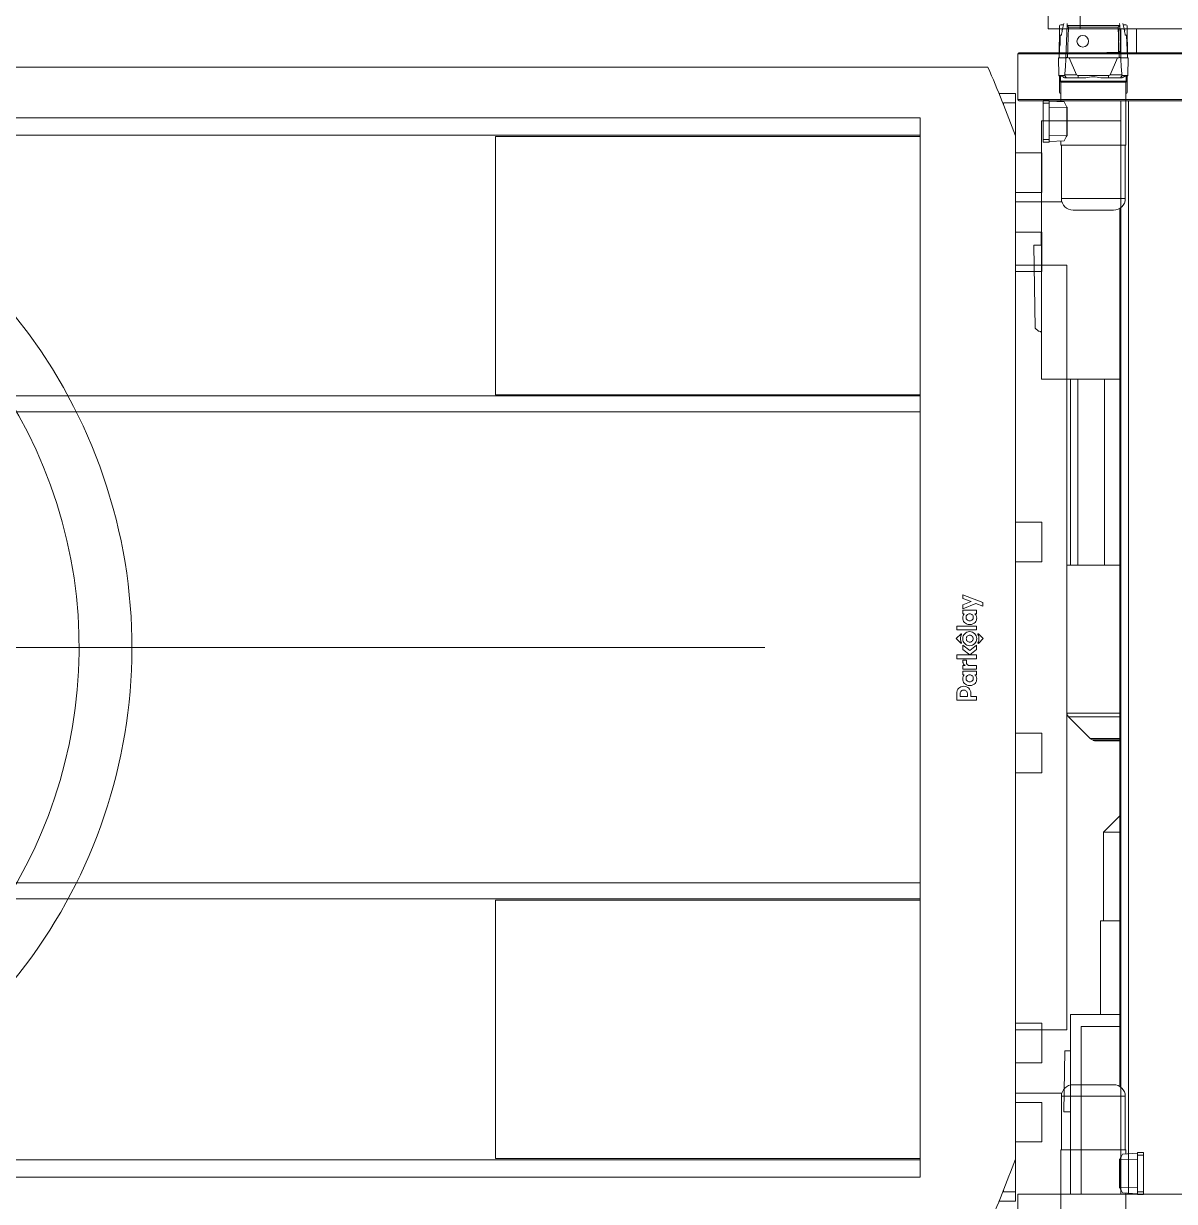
# Model space of a CAD drawing. Header units: inches. Extents: x 28 to 140, y 9 to 55.
# Drawn here: x 41.377 to 43.558, y 32.03 to 34.263 of the extents above; entities that cross this region are included whole.
import ezdxf

# ---------------------------------------------------------------- set-up
doc = ezdxf.new("R2010")
doc.units = ezdxf.units.IN
doc.header["$MEASUREMENT"] = 0
doc.set_wipeout_variables(frame=1)
doc.layers.add('PK24-LOGO', color=7, linetype='Continuous')
doc.layers.add('PK24E', color=7, linetype='Continuous')
for name, color, linetype, true_color in [('PK24E-COMP-PALLET', 132, 'Continuous', 0x00b7c8), ('PK24E-SYS-LIFT', 31, 'Continuous', 0xffcc5a), ('PK24E-SYS-SHELF', 31, 'Continuous', 0xffcc5a)]:
    doc.layers.add(name, color=color, linetype=linetype, true_color=true_color)
doc.layers.add('PK24E-TTARROW', color=20, linetype='Continuous', lineweight=20, true_color=0xf54b32)

# ---------------------------------------------------------------- blocks, each defined once
blk = doc.blocks.new('ELIFTTT-CHASIS--TOP-COMP-PKE24')
at = {"layer": 'PK24E-SYS-LIFT', "lineweight": 5}
for p, q in [((275.86, 117.85), (275.75, 111.75)), ((276.06, 118.05), (276.61, 118.05)), ((277.04, 111.91), (277.26, 117.91)), ((277.28, 118.3), (277.26, 117.91)), ((277.55, 117.61), (277.26, 117.91)), ((277.26, 117.91), (287.24, 117.91)), ((277.55, 117.61), (277.34, 111.91)), ((286.95, 117.61), (277.55, 117.61)), ((287.24, 117.91), (286.95, 117.61)), ((287.16, 111.91), (286.95, 117.61)), ((287.24, 117.91), (287.22, 118.3)), ((287.24, 117.91), (287.46, 111.91)), ((287.89, 118.05), (288.44, 118.05)), ((288.64, 117.85), (288.75, 111.75)), ((275.94, 116.1), (275.79, 111.75)), ((275.88, 114.18), (275.91, 114.17)), ((275.96, 115.62), (275.92, 115.63)), ((275.94, 116.1), (276.18, 116.1)), ((288.32, 116.1), (288.56, 116.1)), ((288.71, 111.75), (288.56, 116.1)), ((275.67, 111.75), (275.73, 108.41)), ((275.67, 111.75), (277.04, 111.75)), ((276.97, 109.94), (277.03, 111.69)), ((277.03, 111.69), (277.34, 111.91)), ((277.04, 111.91), (277.03, 111.69)), ((277.41, 111.75), (277.34, 111.91)), ((277.41, 111.75), (277.69, 111.75)), ((279.06, 108.55), (277.69, 111.75)), ((277.69, 111.75), (286.81, 111.75)), ((286.81, 111.75), (285.44, 108.55)), ((286.81, 111.75), (287.09, 111.75)), ((287.09, 111.75), (287.16, 111.91)), ((287.47, 111.69), (287.16, 111.91)), ((287.46, 111.91), (287.47, 111.69)), ((287.46, 111.75), (288.83, 111.75)), ((287.53, 109.94), (287.47, 111.69)), ((288.77, 108.41), (288.83, 111.75)), ((275.73, 108.41), (276, 108.14)), ((275.73, 108.41), (276.78, 108.41)), ((275.86, 105.25), (275.81, 108.33)), ((276, 108.31), (276, 107.35)), ((276, 107.35), (288.5, 107.35)), ((276.78, 108.41), (277.13, 108)), ((277.13, 108), (276.81, 108)), ((276.83, 108.55), (279.06, 108.55)), ((279.43, 108), (277.13, 108)), ((279.06, 108.55), (279.3, 108.41)), ((279.3, 108.41), (285.2, 108.41)), ((279.3, 108.41), (279.43, 108)), ((280.85, 108), (279.43, 108)), ((285.07, 108), (283.65, 108)), ((285.2, 108.41), (285.07, 108)), ((287.37, 108), (285.07, 108)), ((285.2, 108.41), (285.44, 108.55)), ((285.44, 108.55), (287.67, 108.55)), ((287.72, 108.41), (287.37, 108)), ((287.69, 108), (287.37, 108)), ((287.72, 108.41), (288.77, 108.41)), ((288.5, 108.14), (288.77, 108.41)), ((288.5, 107.35), (288.5, 108.31)), ((288.64, 105.25), (288.69, 108.33)), ((276.06, 105.05), (276.1, 105.05)), ((276.1, 107.18), (276.1, 103.44)), ((276.1, 107.18), (282.25, 107.18)), ((282.25, 107.18), (288.4, 107.18)), ((288.4, 95.25), (288.4, 107.18)), ((288.4, 105.05), (288.44, 105.05)), ((272.75, 103.18), (272.75, 103.68)), ((272.75, 103.68), (273.85, 103.68)), ((272.75, 96.28), (272.75, 103.18)), ((273.85, 103.18), (272.75, 103.18)), ((273.85, 103.68), (273.85, 103.18)), ((273.85, 103.56), (276.71, 103.41)), ((273.85, 96.28), (273.85, 103.18)), ((273.85, 102.45), (277.25, 102.38)), ((277.25, 102.45), (277.25, 102.38)), ((277.25, 97.08), (277.25, 102.38)), ((277.25, 102.38), (277.25, 102.38)), ((277.3, 102.38), (277.25, 102.38)), ((277.3, 97.08), (277.3, 102.38)), ((272.75, 95.78), (272.75, 96.28)), ((272.75, 96.28), (273.85, 96.28)), ((273.85, 97), (277.25, 97.08)), ((273.85, 96.28), (273.85, 95.78)), ((273.85, 95.9), (276.71, 96.05)), ((277.25, 97.08), (277.25, 97.08)), ((277.25, 97.01), (277.25, 97.08)), ((277.3, 97.08), (277.25, 97.08)), ((273.85, 95.78), (272.75, 95.78)), ((276.1, 96.02), (276.1, 95.25)), ((276.1, 95.25), (288.4, 95.25)), ((276.2, 95.25), (276.2, 88.12)), ((288.3, 85.1), (288.3, 95.25)), ((276.2, 88.12), (276.2, 87.8)), ((276.2, 87.8), (276.2, 85.1)), ((276.2, 85.1), (288.3, 85.1)), ((249.75, 84.5), (68.85, 84.5)), ((249.75, 72.5), (249.75, 84.5)), ((249.75, 84.5), (254.75, 84.5)), ((254.75, 84.5), (254.75, 72.5)), ((254.75, 84.5), (259.75, 84.5)), ((259.75, 84.5), (259.75, 72.5)), ((259.75, 84.5), (276.28, 84.5)), ((286.1, 82.9), (278.4, 82.9)), ((287.25, -83.22), (287.25, 83.22)), ((81.39, 72.5), (249.75, 72.5)), ((254.75, 72.5), (249.75, 72.5)), ((259.75, 72.5), (254.75, 72.5)), ((259.75, 72.5), (277.25, 72.5)), ((277.25, 72.5), (277.25, -72.5)), ((108.63, 9), (114.95, 9)), ((114.95, 9), (114.95, 8)), ((114.75, 8.8), (108.64, 8.8)), ((114.4, 8.7), (108.65, 8.7)), ((112.38, 7.3), (108.76, 7.3)), ((113.01, 6.79), (112.59, 7.21)), ((114.6, -5.5), (114.6, 8.5)), ((114.75, -5.8), (114.75, 8.8)), ((114.95, 8), (114.75, 8)), ((114.95, 7.5), (114.75, 7.5)), ((114.95, 8), (114.95, 7.5)), ((115.6, 7.75), (114.95, 7.75)), ((115.6, 7.75), (115.6, 3.3)), ((118.2, 7.8), (117.1, 7.61)), ((117.1, 7.61), (117.1, -4.61)), ((119.1, 8.5), (118.2, 8.5)), ((118.2, 8.5), (118.2, -5.5)), ((119.1, 8.5), (119.1, 8.15)), ((119.1, 7.64), (119.1, 8.15)), ((131.2, 8.15), (119.1, 8.15)), ((119.1, 7.64), (119.1, 7.62)), ((119.1, 6.42), (119.1, 7.62)), ((131.2, 7.62), (119.1, 7.62)), ((144.33, 8.37), (131.2, 8.37)), ((131.2, 8.37), (131.2, 8.15)), ((131.2, 7.62), (131.2, 8.15)), ((131.2, 6.42), (131.2, 7.62)), ((144.33, 8.37), (144.33, 6.36)), ((146.2, 6.58), (144.47, 8.31)), ((144.47, 8.31), (144.47, 6.32)), ((113.1, -3.58), (113.1, 6.58)), ((115.45, 6), (114.75, 6)), ((115.45, 6), (115.45, -3)), ((117.1, 6.6), (115.6, 6.6)), ((119.1, 4.82), (119.1, 6.42)), ((131.2, 6.42), (119.1, 6.42)), ((119.1, 3.69), (119.1, 4.82)), ((131.2, 4.82), (119.1, 4.82)), ((131.2, 4.82), (131.2, 6.42)), ((131.2, 3.22), (131.2, 4.82)), ((144.33, 6.36), (144.33, -5.37)), ((144.47, 6.32), (144.47, -5.31)), ((146.2, 6.58), (146.2, 5.09)), ((146.2, 5.09), (146.2, -3.58)), ((146.26, -3.44), (146.26, 6.44)), ((146.26, 6.43), (146.26, -3.43)), ((146.3, -3.35), (146.3, 6.35)), ((115.6, 1.5), (115.6, 3.3)), ((115.8, 3.13), (115.6, 3.13)), ((115.8, -0.13), (115.8, 3.13)), ((119.1, 3.69), (119.1, -0.69)), ((131.2, 3.22), (131.2, -0.22)), ((115.6, -0.3), (115.6, 1.5)), ((115.6, -0.13), (115.8, -0.13)), ((115.6, -0.3), (115.6, -4.75)), ((119.1, -1.82), (119.1, -0.69)), ((119.1, -1.82), (119.1, -1.82)), ((131.2, -1.82), (119.1, -1.82)), ((119.1, -3.44), (119.1, -1.82)), ((131.2, -1.82), (131.2, -0.22)), ((131.2, -3.44), (131.2, -1.82)), ((108.92, -4.3), (112.38, -4.3)), ((112.59, -4.21), (113.01, -3.79)), ((114.75, -3), (115.45, -3)), ((115.6, -3.6), (117.1, -3.6)), ((119.1, -3.44), (119.1, -3.57)), ((131.2, -3.44), (119.1, -3.44)), ((119.1, -5.15), (119.1, -3.57)), ((131.2, -5.15), (131.2, -3.44)), ((144.47, -5.31), (146.2, -3.58)), ((108.83, -6), (114.95, -6)), ((108.85, -5.7), (114.4, -5.7)), ((114.75, -5.8), (108.85, -5.8)), ((114.95, -4.5), (114.75, -4.5)), ((114.95, -5), (114.75, -5)), ((114.95, -5), (114.95, -4.5)), ((114.95, -4.75), (115.6, -4.75)), ((114.95, -6), (114.95, -5)), ((117.1, -4.61), (118.2, -4.8)), ((118.2, -5.5), (119.1, -5.5)), ((119.1, -5.15), (119.1, -5.5)), ((131.2, -5.15), (119.1, -5.15)), ((119.5, -5.3), (119.5, -5.15)), ((119.7, -5.3), (119.5, -5.3)), ((119.53, -8.75), (119.5, -5.3)), ((119.7, -5.3), (119.7, -5.15)), ((119.72, -5.3), (119.7, -5.3)), ((119.72, -5.3), (120.15, -5.3)), ((119.73, -8.75), (119.72, -5.3)), ((126.81, -5.3), (120.15, -5.3)), ((120.15, -5.3), (120.15, -5.3)), ((120.15, -5.3), (120.2, -8.17)), ((120.15, -5.3), (120.2, -8.17)), ((121.68, -5.91), (120.76, -6.61)), ((121.68, -5.91), (120.76, -6.61)), ((120.76, -6.61), (120.76, -6.61)), ((120.76, -6.61), (120.91, -7.75)), ((121.68, -5.91), (121.68, -5.9)), ((122.75, -6.35), (121.68, -5.91)), ((122.75, -6.35), (121.68, -5.91)), ((122.9, -7.49), (122.75, -6.35)), ((122.75, -6.35), (122.75, -6.35)), ((122.9, -7.49), (122.75, -6.35)), ((123.94, -6.92), (124.42, -6.08)), ((124.42, -6.09), (123.94, -6.92)), ((124.42, -6.09), (124.42, -6.08)), ((124.65, -5.95), (125.61, -5.95)), ((124.65, -5.95), (124.65, -5.95)), ((125.61, -5.95), (124.65, -5.95)), ((125.61, -5.95), (125.61, -5.95)), ((125.84, -6.08), (126.32, -6.92)), ((125.84, -6.09), (125.84, -6.08)), ((126.32, -6.92), (125.84, -6.09)), ((126.76, -8.17), (126.81, -5.3)), ((126.81, -5.3), (126.76, -8.17)), ((126.81, -5.3), (126.81, -5.3)), ((126.81, -5.3), (127.84, -5.3)), ((127.83, -8.75), (127.84, -5.3)), ((127.86, -5.3), (127.84, -5.3)), ((127.86, -5.3), (127.86, -5.15)), ((128.06, -5.3), (127.86, -5.3)), ((128.03, -8.75), (128.06, -5.3)), ((128.06, -5.3), (128.06, -5.15)), ((131.2, -5.15), (131.2, -5.37)), ((131.2, -5.37), (137.47, -5.37)), ((137.79, -5.37), (144.33, -5.37)), ((119.48, -8.75), (119.49, -9.33)), ((119.71, -8.75), (119.48, -8.75)), ((119.71, -8.75), (119.71, -9.29)), ((119.71, -8.75), (127.85, -8.75)), ((120.2, -8.17), (120.2, -8.17)), ((120.2, -8.75), (120.2, -8.17)), ((120.2, -8.75), (120.2, -8.17)), ((120.2, -8.75), (120.2, -8.17)), ((120.91, -7.75), (121.98, -8.2)), ((121.98, -8.2), (122.9, -7.49)), ((122.9, -7.49), (122.9, -7.49)), ((123.93, -7.05), (123.93, -7.05)), ((123.94, -6.92), (123.94, -6.91)), ((123.94, -7.19), (124.42, -8.02)), ((124.65, -8.15), (125.61, -8.15)), ((125.84, -8.02), (126.32, -7.19)), ((126.32, -6.92), (126.32, -6.91)), ((126.33, -7.05), (126.33, -7.05)), ((126.76, -8.17), (126.76, -8.17)), ((126.76, -8.17), (126.76, -8.17)), ((126.76, -8.75), (126.76, -8.17)), ((126.76, -8.75), (126.76, -8.17)), ((126.76, -8.17), (126.76, -8.75)), ((127.85, -8.75), (127.85, -9.29)), ((128.08, -8.75), (127.85, -8.75)), ((128.08, -8.75), (128.07, -9.33)), ((119.49, -9.5), (119.59, -9.5)), ((119.49, -9.5), (119.5, -9.68)), ((119.5, -9.68), (119.5, -9.75)), ((119.5, -9.68), (128.06, -9.68)), ((119.5, -9.75), (119.5, -9.8)), ((119.5, -9.75), (128.06, -9.75)), ((119.5, -9.8), (128.06, -9.8)), ((119.59, -9.5), (127.97, -9.5)), ((127.97, -9.5), (119.59, -9.5)), ((119.59, -9.5), (119.59, -9.5)), ((119.71, -9.29), (127.85, -9.29)), ((127.97, -9.5), (128.07, -9.5)), ((127.97, -9.5), (127.97, -9.5)), ((128.07, -9.5), (128.06, -9.68)), ((128.06, -9.68), (128.06, -9.75)), ((128.06, -9.75), (128.06, -9.8)), ((249.75, -72.5), (81.39, -72.5)), ((249.75, -84.5), (249.75, -72.5)), ((249.75, -72.5), (254.75, -72.5)), ((254.75, -72.5), (254.75, -84.5)), ((254.75, -72.5), (259.75, -72.5)), ((259.75, -72.5), (259.75, -84.5)), ((259.75, -72.5), (277.25, -72.5)), ((68.85, -84.5), (171.2, -84.5)), ((171.2, -84.5), (171.2, -100.5)), ((201.2, -100.5), (201.2, -84.5)), ((201.2, -84.5), (249.75, -84.5)), ((254.75, -84.5), (249.75, -84.5)), ((259.75, -84.5), (254.75, -84.5)), ((259.75, -84.5), (276.28, -84.5)), ((278.4, -82.9), (286.1, -82.9)), ((276.2, -85.1), (276.2, -95.25)), ((288.3, -85.1), (276.2, -85.1)), ((288.3, -87.8), (288.3, -85.1)), ((288.3, -88.12), (288.3, -87.8)), ((288.3, -95.25), (288.3, -88.12)), ((276.1, -95.25), (276.1, -107.18)), ((288.4, -95.25), (276.1, -95.25)), ((290.65, -95.9), (287.79, -96.05)), ((288.4, -96.02), (288.4, -95.25)), ((290.65, -96.28), (290.65, -95.78)), ((290.65, -95.78), (291.75, -95.78)), ((291.75, -95.78), (291.75, -96.28)), ((287.2, -97.08), (287.2, -102.38)), ((287.2, -97.08), (287.25, -97.08)), ((290.65, -97), (287.25, -97.08)), ((287.25, -97.01), (287.25, -97.08)), ((287.25, -97.08), (287.25, -102.38)), ((287.25, -97.08), (287.25, -97.08)), ((291.75, -96.28), (290.65, -96.28)), ((290.65, -96.28), (290.65, -103.18)), ((291.75, -96.28), (291.75, -103.18)), ((171.2, -100.5), (201.2, -100.5)), ((287.2, -102.38), (287.25, -102.38)), ((290.65, -102.45), (287.25, -102.38)), ((287.25, -102.38), (287.25, -102.38)), ((287.25, -102.45), (287.25, -102.38)), ((290.65, -103.56), (287.79, -103.41)), ((288.4, -107.18), (288.4, -103.44)), ((290.65, -103.18), (291.75, -103.18)), ((290.65, -103.68), (290.65, -103.18)), ((291.75, -103.68), (290.65, -103.68)), ((291.75, -103.18), (291.75, -103.68))]:
    blk.add_line(p, q, dxfattribs=at)
at = {"layer": 'PK24E-SYS-LIFT', "lineweight": 5, "flags": 128}
for points in [[(119.49, -9.5), (119.49, -9.42), (119.49, -9.33)], [(128.07, -9.5), (128.07, -9.42), (128.07, -9.33)]]:
    blk.add_lwpolyline(points, dxfattribs=at)
at = {"layer": 'PK24E-SYS-LIFT', "lineweight": 5}
for centre, radius in [((280.25, 114.91), 1.1), ((0, 0), 109)]:
    blk.add_circle(centre, radius, dxfattribs=at)
for centre, radius, start, end in [((276.06, 117.85), 0.2, 90, 179), ((276.75, 117), 0.45, 132.2453, 204.5747), ((287.75, 117), 0.45, 335.4253, 47.7547), ((288.44, 117.85), 0.2, 1, 90), ((276.2, 107.35), 0.2, 180, 240), ((282.25, 101.91), 6.25, 77.0707, 102.9293), ((288.3, 107.35), 0.2, 300, 0), ((276.06, 105.25), 0.2, 181, 270), ((288.44, 105.25), 0.2, 270, 359), ((282.25, 106.03), 6.15, 215.6016, 216.4055), ((282.25, 93.43), 6.15, 143.5945, 144.3984), ((278.4, 85.1), 2.2, 180, 270), ((286.1, 85.1), 2.2, 270, 0), ((112.38, 7), 0.3, 45, 90), ((112.8, 6.58), 0.3, 0, 45), ((114.4, 8.5), 0.2, 0, 90), ((144.33, 8.17), 0.2, 45, 90), ((146.06, 6.44), 0.2, 0, 45), ((146.19, 6.35), 0.11, 0, 50.4877), ((115.4, 3.3), 0.2, 0, 75.5225), ((115.4, -0.3), 0.2, 284.4775, 0), ((112.38, -4), 0.3, 270, 315), ((112.8, -3.58), 0.3, 315, 0), ((146.06, -3.44), 0.2, 315, 0), ((146.19, -3.35), 0.11, 309.5123, 0), ((114.4, -5.5), 0.2, 270, 0), ((137.63, -12.31), 6.94, 88.6726, 91.3112), ((144.33, -5.17), 0.2, 270, 315), ((119.56, -9.5), 0.0322, 1.5298, 3.1054), ((127.94, -9.5), 0.0274, 357.5302, 359.3787), ((278.4, -85.1), 2.2, 90, 180), ((286.1, -85.1), 2.2, 0, 90), ((282.25, -93.43), 6.15, 323.5945, 324.3984), ((282.25, -106.03), 6.15, 35.6016, 36.4055)]:
    blk.add_arc(centre, radius, start, end, dxfattribs=at)
for centre, major_axis, ratio, start_param, end_param in [((305.67, 111.06), (0, 29.91), 0.99939, 1.327153, 1.396535), ((258.83, 111.06), (0, 29.91), 0.99939, 4.886651, 4.956033), ((304.57, 27.64), (-17.65, 106.42), 0.210216, 0.652517, 0.672911), ((259.93, 27.64), (17.65, 106.42), 0.210212, 5.610299, 5.630699), ((305.37, 85.52), (-26.34, 26.35), 0.507159, 0.207962, 0.215452), ((259.13, 85.52), (26.34, 26.35), 0.507143, 6.067743, 6.075233), ((282.25, 105.66), (-4.43, 4.6), 0.92858, 1.214489, 1.388243), ((282.25, 93.8), (4.43, 4.6), 0.92858, 1.75335, 1.927104), ((125.13, -7.05), (1.2, 0), 0.999924, 1.981934, 2.206856), ((125.13, -7.05), (1.2, 0), 0.999924, 0.934737, 1.159658), ((125.13, -7.05), (1.2, 0), 0.999924, 3.029132, 3.254054), ((125.13, -7.05), (1.2, 0), 0.999924, 4.076329, 4.301251), ((125.13, -7.05), (1.2, 0), 0.999924, 5.123527, 5.348449), ((125.13, -7.05), (1.2, 0), 0.999924, 6.170724, 6.395646), ((114.79, 16.33), (18.71, -18.48), 0.975618, 5.661152, 5.669909), ((132.77, 16.33), (18.71, 18.48), 0.975618, 3.754869, 3.763626), ((282.25, -93.8), (4.43, 4.6), 0.92858, 4.894943, 5.068696), ((282.25, -105.66), (-4.43, 4.6), 0.92858, 4.356082, 4.529835)]:
    blk.add_ellipse(centre, major_axis=major_axis, ratio=ratio, start_param=start_param, end_param=end_param, dxfattribs=at)
for points, knots in [([(276.24, 116.25), (276.23, 116.21), (276.21, 116.14), (276.19, 116.1), (276.19, 116.1), (276.18, 116.1)], [0, 0, 0, 0, 0.432931, 0.865827, 1, 1, 1, 1]), ([(288.32, 116.1), (288.31, 116.11), (288.29, 116.12), (288.28, 116.18), (288.27, 116.23), (288.26, 116.25)], [0, 0, 0, 0, 0.43316, 0.866317, 1, 1, 1, 1]), ([(275.89, 114.18), (275.89, 114.18), (275.89, 114.16), (275.89, 114.22), (275.9, 114.37), (275.9, 114.62), (275.9, 114.9), (275.91, 115.18), (275.91, 115.43), (275.92, 115.58), (275.92, 115.64), (275.92, 115.63), (275.92, 115.63)], [0, 0, 0, 0, 0.000422, 0.125216, 0.249969, 0.374831, 0.499914, 0.625089, 0.750116, 0.875001, 0.999834, 1, 1, 1, 1]), ([(275.92, 115.24), (275.92, 115.23), (275.92, 115.15), (275.91, 114.97), (275.9, 114.73), (275.9, 114.53), (275.9, 114.43), (275.9, 114.39)], [0, 0, 0, 0, 0.041978, 0.30628, 0.570431, 0.834353, 1, 1, 1, 1]), ([(275.9, 114.39), (275.9, 114.33), (275.9, 114.24), (275.91, 114.21), (275.91, 114.2)], [0, 0, 0, 0, 0.571187, 1, 1, 1, 1]), ([(275.92, 114.19), (275.92, 114.19), (275.93, 114.2), (275.94, 114.28), (275.96, 114.44), (275.97, 114.66), (275.99, 114.9), (275.99, 115.15), (275.99, 115.36), (275.98, 115.53), (275.97, 115.62), (275.97, 115.62), (275.96, 115.61)], [0, 0, 0, 0, 0.009511, 0.124894, 0.240611, 0.356456, 0.472081, 0.587302, 0.702221, 0.817124, 0.932235, 1, 1, 1, 1]), ([(276.81, 108), (276.72, 108.05), (276.5, 108.18), (276.29, 108.29), (276.15, 108.34), (276.07, 108.36), (276.03, 108.35), (276, 108.34), (276, 108.31), (276, 108.31)], [0, 0, 0, 0, 0.189659, 0.44506, 0.57653, 0.707999, 0.799497, 0.930008, 1, 1, 1, 1]), ([(288.5, 108.31), (288.5, 108.31), (288.5, 108.34), (288.48, 108.35), (288.42, 108.36), (288.34, 108.34), (288.23, 108.29), (288.09, 108.23), (287.92, 108.14), (287.77, 108.05), (287.69, 108)], [0, 0, 0, 0, 0.053259, 0.184632, 0.316005, 0.44367, 0.571338, 0.702705, 0.834078, 1, 1, 1, 1]), ([(276.2, 87.8), (276.2, 87.8), (276.2, 87.81), (276.2, 87.83), (276.2, 87.87), (276.2, 87.92), (276.2, 87.98), (276.2, 88.03), (276.2, 88.08), (276.2, 88.11), (276.2, 88.12), (276.2, 88.12), (276.2, 88.12)], [0, 0, 0, 0, 0.106425, 0.212833, 0.319704, 0.427399, 0.535627, 0.643879, 0.751778, 0.859172, 0.966191, 1, 1, 1, 1]), ([(120.2, -8.17), (120.2, -8.17), (120.2, -8.17), (120.2, -8.17), (120.2, -8.17), (120.2, -8.17), (120.2, -8.17)], [0, 0, 0, 0, 0.043511, 0.220779, 0.610768, 1, 1, 1, 1]), ([(119.59, -9.5), (119.59, -9.5), (119.59, -9.5), (119.59, -9.5), (119.59, -9.5)], [0, 0, 0, 0, 0.942376, 1, 1, 1, 1]), ([(127.97, -9.5), (127.97, -9.5), (127.97, -9.5), (127.97, -9.5), (127.97, -9.5)], [0, 0, 0, 0, 0.058671, 1, 1, 1, 1]), ([(288.3, -87.8), (288.3, -87.8), (288.3, -87.81), (288.3, -87.83), (288.3, -87.87), (288.3, -87.92), (288.3, -87.98), (288.3, -88.03), (288.3, -88.08), (288.3, -88.11), (288.3, -88.12), (288.3, -88.12), (288.3, -88.12)], [0, 0, 0, 0, 0.106425, 0.212833, 0.319705, 0.427399, 0.535627, 0.64388, 0.751778, 0.859172, 0.966191, 1, 1, 1, 1])]:
    blk.add_open_spline(points, degree=3, knots=knots, dxfattribs=at)
blk = doc.blocks.new('ELIFTTT-TT--TOP-COMP-PKE24')
at = {"layer": 'PK24E-SYS-LIFT', "lineweight": 5}
for p, q in [((258.3, 103.22), (258.3, 105)), ((258.3, 105), (267.5, 105)), ((267.5, 105), (267.5, 103.22)), ((262.25, 103.22), (258.3, 103.22)), ((258.3, -103.22), (258.3, 103.22)), ((262.25, 94), (262.25, 103.22)), ((267.5, 103.22), (265.25, 103.22)), ((265.25, 103.22), (265.25, 94)), ((267.5, -103.22), (267.5, 103.22)), ((252.8, 75.2), (252.8, 94.8)), ((257.6, 95), (253, 95)), ((253, 95), (253, 75)), ((257.6, 75), (257.6, 95)), ((257.8, 94.8), (257.8, 75.2)), ((265.25, 94), (262.25, 94)), ((262.25, -94), (262.25, 94)), ((265.25, -94), (265.25, 94)), ((272.5, 93.75), (267.5, 93.75)), ((272.5, 93.75), (272.5, 86.25)), ((196.75, 89.5), (196.75, 84.5)), ((204.25, 89.5), (196.75, 89.5)), ((204.25, 84.5), (204.25, 89.5)), ((211.75, 89.5), (211.75, 84.5)), ((215.5, 89.5), (211.75, 89.5)), ((219.25, 89.5), (215.5, 89.5)), ((219.25, 84.5), (219.25, 89.5)), ((258.3, 88), (257.8, 88)), ((267.5, 86.25), (272.5, 86.25)), ((230.5, 84.5), (-230.5, 84.5)), ((230.5, 84.5), (230.5, -84.5)), ((257.8, 82), (258.3, 82)), ((272.5, 78.75), (267.5, 78.75)), ((272.5, 71.25), (272.5, 78.75)), ((220.5, 74.5), (87.6, 74.5)), ((87.6, 74.5), (87.6, -74.5)), ((220.5, -74.5), (220.5, 74.5)), ((253, 75), (257.6, 75)), ((267.5, 71.25), (272.5, 71.25)), ((258.3, 67.75), (230.5, 67.75)), ((230.5, 59.75), (258.3, 59.75)), ((252.8, 32.7), (252.8, 52.3)), ((257.6, 52.5), (253, 52.5)), ((253, 52.5), (253, 32.5)), ((257.6, 32.5), (257.6, 52.5)), ((257.8, 52.3), (257.8, 32.7)), ((258.3, 45.5), (257.8, 45.5)), ((257.8, 39.5), (258.3, 39.5)), ((253, 32.5), (257.6, 32.5)), ((272.5, 23.75), (267.5, 23.75)), ((272.5, 23.75), (272.5, 16.25)), ((272.5, 16.25), (267.5, 16.25)), ((252.8, -9.8), (252.8, 9.8)), ((257.6, 10), (253, 10)), ((253, 10), (253, -10)), ((257.6, -10), (257.6, 10)), ((257.8, 9.8), (257.8, -9.8)), ((98.42, 7.96), (96.92, 7.8)), ((96.92, 7.8), (96.92, 7.7)), ((96.92, 7.7), (96.92, 7.29)), ((96.92, 7.29), (96.92, 6.04)), ((98.42, 5.5), (98.42, 8.05)), ((98.42, 8.05), (111.02, 8.05)), ((98.52, 8.79), (98.52, 8.05)), ((98.82, 8.79), (98.52, 8.79)), ((98.82, 8.05), (98.82, 8.79)), ((98.82, 8.79), (110.62, 8.79)), ((111.32, 6.75), (99.67, 6.75)), ((110.62, 8.79), (110.62, 8.05)), ((110.92, 8.79), (110.62, 8.79)), ((110.92, 8.05), (110.92, 8.79)), ((111.02, 6.75), (111.02, 8.05)), ((111.32, 4.25), (111.32, 6.75)), ((96.92, 5.5), (96.62, 5.5)), ((96.62, 5.5), (96.62, 0)), ((96.92, 6.04), (96.92, 4.93)), ((96.92, 4.93), (96.92, 2.77)), ((98.42, -11.5), (98.42, 5.5)), ((112.82, 6.1), (111.32, 6.1)), ((112.82, 0), (112.82, 6.1)), ((96.42, 2.25), (87.6, 2.25)), ((96.62, 2.75), (96.52, 2.75)), ((96.52, 2.75), (96.52, -2.75)), ((96.92, 2.77), (96.92, 1.25)), ((99.67, 4.25), (111.32, 4.25)), ((104.72, -10.25), (104.72, 4.25)), ((105.72, -10.25), (105.72, 4.25)), ((111.02, -10.25), (111.02, 4.25)), ((112.92, 2.75), (112.82, 2.75)), ((112.92, -2.75), (112.92, 2.75)), ((220, 2.25), (113.02, 2.25)), ((220, 2.25), (220, -2.25)), ((258.3, 3), (257.8, 3)), ((96.62, 0), (96.62, -5.5)), ((96.92, 1.25), (96.92, 0)), ((96.92, 0), (96.92, -1.25)), ((112.82, -6.1), (112.82, 0)), ((96.92, -1.25), (96.92, -2.77)), ((87.6, -2.25), (96.42, -2.25)), ((96.52, -2.75), (96.62, -2.75)), ((96.92, -2.77), (96.92, -4.29)), ((96.92, -4.29), (98.42, -4.37)), ((96.92, -5.04), (96.92, -4.29)), ((112.82, -2.75), (112.92, -2.75)), ((113.02, -2.25), (220, -2.25)), ((257.8, -3), (258.3, -3)), ((96.62, -5.5), (96.92, -5.5)), ((96.92, -7.96), (96.92, -5.04)), ((97.52, -5.07), (96.92, -5.04)), ((97.52, -5.93), (97.52, -5.07)), ((97.52, -7.65), (97.52, -5.93)), ((111.02, -6.1), (112.82, -6.1)), ((116.42, -6.41), (114.62, -6.41)), ((114.62, -6.41), (114.62, -7.49)), ((114.62, -22.99), (114.62, -6.41)), ((117.72, -5.1), (116.42, -5.1)), ((116.42, -24.3), (116.42, -5.1)), ((117.72, -5.1), (137.72, -5.1)), ((117.72, -5.1), (117.72, -5.87)), ((117.72, -6.6), (117.72, -5.87)), ((117.72, -6.6), (137.72, -6.6)), ((117.72, -9.47), (117.72, -6.6)), ((153.04, -5.05), (137.72, -5.05)), ((137.72, -5.05), (137.72, -5.1)), ((137.72, -5.82), (137.72, -5.1)), ((137.72, -5.82), (137.72, -6.6)), ((137.72, -9.38), (137.72, -6.6)), ((155.72, -7.73), (153.04, -5.05)), ((153.04, -24.35), (153.04, -5.05)), ((96.92, -7.96), (97.52, -8.02)), ((98.42, -7.59), (97.52, -7.65)), ((112.52, -6.7), (111.02, -6.7)), ((112.52, -22.7), (112.52, -6.7)), ((114.62, -7.49), (112.52, -7.49)), ((114.62, -14.7), (114.62, -7.49)), ((155.72, -21.67), (155.72, -7.73)), ((111.32, -10.25), (99.67, -10.25)), ((111.32, -10.25), (111.32, -12.75)), ((117.72, -10.92), (117.72, -9.47)), ((137.72, -10.92), (117.72, -10.92)), ((117.72, -10.92), (117.72, -14.7)), ((137.72, -9.38), (137.72, -10.92)), ((137.72, -13.72), (137.72, -10.92)), ((253, -10), (257.6, -10)), ((98.42, -13.65), (98.42, -11.5)), ((99.67, -12.75), (111.32, -12.75)), ((104.72, -14.4), (104.72, -12.75)), ((105.72, -14.4), (105.72, -12.75)), ((111.02, -14.4), (111.02, -12.75)), ((97.52, -13.45), (98.42, -13.54)), ((98.42, -13.65), (98.42, -14.92)), ((104.72, -15.45), (98.42, -13.65)), ((98.42, -15.5), (98.42, -14.92)), ((98.42, -15.5), (98.62, -15.55)), ((98.62, -15.55), (104.72, -17.18)), ((98.62, -19.04), (98.62, -15.55)), ((104.72, -14.4), (105.72, -14.4)), ((104.72, -22.75), (104.72, -14.4)), ((105.72, -22.75), (105.72, -14.4)), ((105.72, -14.4), (111.02, -14.4)), ((111.02, -22.55), (111.02, -14.4)), ((114.62, -21.91), (114.62, -14.7)), ((117.72, -14.7), (117.72, -18.48)), ((137.72, -13.72), (137.72, -15.68)), ((137.72, -18.48), (137.72, -15.68)), ((272.5, -16.25), (267.5, -16.25)), ((272.5, -16.25), (272.5, -23.75)), ((98.62, -20.56), (98.62, -19.04)), ((117.72, -18.48), (137.72, -18.48)), ((117.72, -19.93), (117.72, -18.48)), ((117.72, -21.45), (117.72, -19.93)), ((137.72, -18.48), (137.72, -20.02)), ((137.72, -21.45), (137.72, -20.02)), ((98.62, -20.77), (98.62, -20.56)), ((99.72, -21.96), (104.72, -22.4)), ((112.52, -21.91), (114.62, -21.91)), ((114.62, -21.91), (114.62, -22.99)), ((117.72, -22.3), (117.72, -21.45)), ((137.72, -21.45), (117.72, -21.45)), ((117.72, -22.3), (117.72, -24.3)), ((137.72, -21.45), (137.72, -22.37)), ((153.04, -24.35), (155.72, -21.67)), ((104.72, -22.95), (104.72, -22.75)), ((104.72, -22.75), (105.72, -22.75)), ((104.72, -22.95), (105.72, -22.95)), ((105.72, -22.55), (111.02, -22.55)), ((105.72, -22.75), (111.02, -22.75)), ((105.72, -22.95), (105.72, -22.75)), ((111.02, -22.75), (111.02, -22.55)), ((111.02, -22.7), (112.52, -22.7)), ((114.62, -22.99), (116.42, -22.99)), ((116.42, -24.3), (117.72, -24.3)), ((137.72, -24.3), (117.72, -24.3)), ((118.31, -29.45), (118.31, -24.3)), ((118.61, -29.45), (118.61, -24.3)), ((129.61, -29.45), (129.61, -24.3)), ((129.91, -29.45), (129.91, -24.3)), ((137.72, -24.3), (137.72, -22.37)), ((137.72, -24.3), (137.72, -24.35)), ((137.72, -24.35), (148.38, -24.35)), ((148.87, -24.35), (148.38, -24.35)), ((148.87, -24.35), (153.04, -24.35)), ((272.5, -23.75), (267.5, -23.75)), ((118.61, -29.45), (118.31, -29.45)), ((129.61, -29.45), (118.61, -29.45)), ((129.91, -29.45), (129.61, -29.45)), ((252.8, -52.3), (252.8, -32.7)), ((257.6, -32.5), (253, -32.5)), ((253, -32.5), (253, -52.5)), ((257.6, -52.5), (257.6, -32.5)), ((257.8, -32.7), (257.8, -52.3)), ((258.3, -39.5), (257.8, -39.5)), ((257.8, -45.5), (258.3, -45.5)), ((253, -52.5), (257.6, -52.5)), ((258.3, -59.75), (230.5, -59.75)), ((230.5, -67.75), (258.3, -67.75)), ((272.5, -71.25), (267.5, -71.25)), ((272.5, -78.75), (272.5, -71.25)), ((87.6, -74.5), (220.5, -74.5)), ((252.8, -94.8), (252.8, -75.2)), ((257.6, -75), (253, -75)), ((253, -75), (253, -95)), ((257.6, -95), (257.6, -75)), ((257.8, -75.2), (257.8, -94.8)), ((267.5, -78.75), (272.5, -78.75)), ((258.3, -82), (257.8, -82)), ((230.5, -84.5), (-230.5, -84.5)), ((196.75, -84.5), (196.75, -89.5)), ((204.25, -89.5), (204.25, -84.5)), ((211.75, -84.5), (211.75, -89.5)), ((219.25, -89.5), (219.25, -84.5)), ((272.5, -86.25), (267.5, -86.25)), ((272.5, -93.75), (272.5, -86.25)), ((257.8, -88), (258.3, -88)), ((204.25, -89.5), (196.75, -89.5)), ((215.5, -89.5), (211.75, -89.5)), ((219.25, -89.5), (215.5, -89.5)), ((267.5, -93.75), (272.5, -93.75)), ((253, -95), (257.6, -95)), ((262.25, -94), (265.25, -94)), ((262.25, -103.22), (262.25, -94)), ((265.25, -94), (265.25, -103.22)), ((258.3, -105), (258.3, -103.22)), ((258.3, -103.22), (262.25, -103.22)), ((265.25, -103.22), (267.5, -103.22)), ((267.5, -103.22), (267.5, -105)), ((267.5, -105), (258.3, -105))]:
    blk.add_line(p, q, dxfattribs=at)
blk.add_circle((100.47, -19.8), 2, dxfattribs=at)
for centre, radius, start, end in [((253, 94.8), 0.2, 90, 180), ((257.6, 94.8), 0.2, 0, 90), ((253, 75.2), 0.2, 180, 270), ((257.6, 75.2), 0.2, 270, 0), ((0, 0), 109, 4.6242, 36.518), ((253, 52.3), 0.2, 90, 180), ((257.6, 52.3), 0.2, 0, 90), ((253, 32.7), 0.2, 180, 270), ((257.6, 32.7), 0.2, 270, 0), ((253, 9.8), 0.2, 90, 180), ((257.6, 9.8), 0.2, 0, 90), ((99.67, 5.5), 1.25, 90, 180), ((99.67, 5.5), 1.25, 180, 270), ((99.77, 5.5), 0.6, 0, 180), ((99.77, 5.5), 0.6, 180, 0), ((109.97, 5.5), 0.6, 0, 180), ((109.97, 5.5), 0.6, 180, 0), ((96.52, 2.65), 0.1, 90, 180), ((112.92, 2.65), 0.1, 0, 90), ((96.52, -2.65), 0.1, 180, 270), ((112.92, -2.65), 0.1, 270, 0), ((99.67, -11.5), 1.25, 90, 180), ((99.77, -11.5), 0.6, 0, 180), ((109.97, -11.5), 0.6, 0, 180), ((253, -9.8), 0.2, 180, 270), ((257.6, -9.8), 0.2, 270, 0), ((99.67, -11.5), 1.25, 180, 270), ((99.77, -11.5), 0.6, 180, 0), ((109.97, -11.5), 0.6, 180, 0), ((100.47, -19.8), 2, 202.3316, 157.6684), ((100.47, -19.8), 2, 157.6684, 202.3316), ((99.82, -20.77), 1.2, 180, 265), ((0, 0), 109, 323.482, 347.9529), ((253, -32.7), 0.2, 90, 180), ((257.6, -32.7), 0.2, 0, 90), ((253, -52.3), 0.2, 180, 270), ((257.6, -52.3), 0.2, 270, 0), ((253, -75.2), 0.2, 90, 180), ((257.6, -75.2), 0.2, 0, 90), ((253, -94.8), 0.2, 180, 270), ((257.6, -94.8), 0.2, 270, 0)]:
    blk.add_arc(centre, radius, start, end, dxfattribs=at)
for points, knots in [([(96.42, 0), (96.42, 0.17), (96.42, 0.52), (96.42, 1.02), (96.42, 1.48), (96.42, 1.89), (96.42, 2.22), (96.42, 2.46), (96.42, 2.62), (96.42, 2.64), (96.42, 2.65)], [0, 0, 0, 0, 0.125, 0.25, 0.375, 0.5, 0.625, 0.75, 0.875, 1, 1, 1, 1]), ([(113.02, -2.65), (113.02, -2.64), (113.02, -2.62), (113.02, -2.46), (113.02, -2.22), (113.02, -1.89), (113.02, -1.48), (113.02, -1.02), (113.02, -0.52), (113.02, 0), (113.02, 0.52), (113.02, 1.02), (113.02, 1.48), (113.02, 1.89), (113.02, 2.22), (113.02, 2.46), (113.02, 2.62), (113.02, 2.64), (113.02, 2.65)], [0, 0, 0, 0, 0.0625, 0.125, 0.1875, 0.25, 0.3125, 0.375, 0.4375, 0.5, 0.5625, 0.625, 0.6875, 0.75, 0.8125, 0.875, 0.9375, 1, 1, 1, 1]), ([(96.42, -2.65), (96.42, -2.64), (96.42, -2.62), (96.42, -2.46), (96.42, -2.22), (96.42, -1.89), (96.42, -1.48), (96.42, -1.02), (96.42, -0.52), (96.42, -0.17), (96.42, 0)], [0, 0, 0, 0, 0.125, 0.25, 0.375, 0.5, 0.625, 0.75, 0.875, 1, 1, 1, 1]), ([(97.52, -7.65), (97.52, -7.81), (97.52, -8.13), (97.52, -8.66), (97.52, -9.21), (97.52, -9.6), (97.52, -9.79)], [0, 0, 0, 0, 0.25, 0.5, 0.75, 1, 1, 1, 1]), ([(97.52, -9.79), (97.52, -9.96), (97.52, -10.31), (97.52, -10.82), (97.52, -11.3), (97.52, -11.76), (97.52, -12.18), (97.52, -12.55), (97.52, -12.87), (97.52, -13.12), (97.52, -13.31), (97.52, -13.41), (97.52, -13.46), (97.52, -13.45), (97.52, -13.45)], [0, 0, 0, 0, 0.09042, 0.180841, 0.271261, 0.361682, 0.452102, 0.542523, 0.632943, 0.723363, 0.813784, 0.904205, 0.994625, 1, 1, 1, 1]), ([(148.38, -24.35), (148.39, -24.35), (148.39, -24.35), (148.43, -24.35), (148.49, -24.35), (148.57, -24.35), (148.65, -24.35), (148.73, -24.35), (148.8, -24.35), (148.85, -24.35), (148.86, -24.35), (148.87, -24.35), (148.87, -24.35)], [0, 0, 0, 0, 0.106795, 0.213596, 0.320503, 0.427754, 0.535474, 0.643625, 0.75192, 0.859858, 0.967037, 1, 1, 1, 1])]:
    blk.add_open_spline(points, degree=3, knots=knots, dxfattribs=at)
blk = doc.blocks.new('LOGO----DECOR-PK24')
at = {"layer": 'PK24-LOGO', "lineweight": 5}
for p, q in [((-10, 2.13), (-8.71, 2.13)), ((-10, -1.62), (-10, 2.13)), ((-9.29, 1.47), (-9.29, 0.11)), ((-8.76, 1.47), (-9.29, 1.47)), ((-9.29, 0.11), (-8.76, 0.11)), ((-8.61, 1.46), (-8.76, 1.47)), ((-8.76, 0.11), (-8.61, 0.13)), ((-8.71, 2.13), (-8.43, 2.11)), ((-8.48, 1.42), (-8.61, 1.46)), ((-8.61, 0.13), (-8.48, 0.17)), ((-8.36, 1.35), (-8.48, 1.42)), ((-8.48, 0.17), (-8.36, 0.23)), ((-8.43, 2.11), (-8.3, 2.07)), ((-8.26, 1.27), (-8.36, 1.35)), ((-8.36, 0.23), (-8.26, 0.31)), ((-8.3, 2.07), (-8.17, 2.03)), ((-8.19, 1.17), (-8.26, 1.27)), ((-8.26, 0.31), (-8.19, 0.41)), ((-8.13, 1.05), (-8.19, 1.17)), ((-8.19, 0.41), (-8.13, 0.53)), ((-8.17, 2.03), (-7.94, 1.9)), ((-8.09, 0.93), (-8.13, 1.05)), ((-8.13, 0.53), (-8.09, 0.66)), ((-8.08, 0.79), (-8.09, 0.93)), ((-8.09, 0.66), (-8.08, 0.79)), ((-7.94, 1.9), (-7.74, 1.74)), ((-7.74, 1.74), (-7.58, 1.55)), ((-7.58, 0.04), (-7.74, -0.16)), ((-7.58, 1.55), (-7.46, 1.32)), ((-7.46, 0.27), (-7.58, 0.04)), ((-7.46, 1.32), (-7.38, 1.06)), ((-7.38, 0.52), (-7.46, 0.27)), ((-7.38, 1.06), (-7.36, 0.79)), ((-7.36, 0.79), (-7.38, 0.52)), ((-7.19, -0.02), (-7.16, 0.13)), ((-7.16, 0.13), (-7.11, 0.26)), ((-7.11, 0.26), (-6.98, 0.49)), ((-6.98, 0.49), (-6.82, 0.68)), ((-6.82, 0.68), (-6.62, 0.82)), ((-6.62, 0.82), (-6.41, 0.92)), ((-6.42, 0.06), (-6.48, -0.05)), ((-6.33, 0.17), (-6.42, 0.06)), ((-6.41, 0.92), (-6.19, 0.98)), ((-6.23, 0.25), (-6.33, 0.17)), ((-6.11, 0.31), (-6.23, 0.25)), ((-6.19, 0.98), (-5.97, 1)), ((-5.98, 0.35), (-6.11, 0.31)), ((-5.84, 0.36), (-5.98, 0.35)), ((-5.97, 1), (-5.74, 0.98)), ((-5.71, 0.35), (-5.84, 0.36)), ((-5.74, 0.98), (-5.53, 0.92)), ((-5.58, 0.31), (-5.71, 0.35)), ((-5.47, 0.24), (-5.58, 0.31)), ((-5.53, 0.92), (-5.35, 0.82)), ((-5.37, 0.16), (-5.47, 0.24)), ((-5.29, 0.06), (-5.37, 0.16)), ((-5.35, 0.82), (-5.21, 0.7)), ((-5.23, -0.06), (-5.29, 0.06)), ((-5.21, 0.7), (-5.21, 0.95)), ((-5.21, 0.95), (-4.5, 0.95)), ((-4.5, 0.95), (-4.5, -1.62)), ((-3.41, 0.95), (-4.11, 0.95)), ((-4.11, 0.95), (-4.11, -1.62)), ((-3.41, 0.53), (-3.41, 0.95)), ((-3.36, 0.62), (-3.41, 0.53)), ((-3.37, -0.03), (-3.32, 0.06)), ((-3.29, 0.71), (-3.36, 0.62)), ((-3.32, 0.06), (-3.26, 0.13)), ((-3.22, 0.78), (-3.29, 0.71)), ((-3.26, 0.13), (-3.19, 0.19)), ((-3.14, 0.84), (-3.22, 0.78)), ((-3.19, 0.19), (-3.11, 0.23)), ((-3.05, 0.89), (-3.14, 0.84)), ((-3.11, 0.23), (-3.02, 0.26)), ((-2.94, 0.92), (-3.05, 0.89)), ((-3.02, 0.26), (-2.92, 0.27)), ((-2.83, 0.94), (-2.94, 0.92)), ((-2.92, 0.27), (-2.42, 0.27)), ((-2.7, 0.95), (-2.83, 0.94)), ((-2.42, 0.95), (-2.7, 0.95)), ((-2.42, 0.27), (-2.42, 0.95)), ((-1.42, 2.13), (-2.13, 2.13)), ((-2.13, 2.13), (-2.13, -1.62)), ((-1.42, -1.62), (-1.42, 2.13)), ((-0.37, 0.95), (-1.42, -0.33)), ((-0.61, -0.33), (0.44, 0.95)), ((0.44, 0.95), (-0.37, 0.95)), ((0.44, 0.19), (0.36, -0.06)), ((0.56, 0.41), (0.44, 0.19)), ((0.72, 0.61), (0.56, 0.41)), ((0.92, 0.77), (0.72, 0.61)), ((0.77, 1.32), (0.79, 1.37)), ((0.78, 1.26), (0.77, 1.32)), ((0.81, 1.24), (0.78, 1.26)), ((0.79, 1.37), (1.61, 2.19)), ((0.85, 1.23), (0.81, 1.24)), ((0.89, 1.24), (0.85, 1.23)), ((1.07, 1.32), (0.89, 1.24)), ((1.15, 0.9), (0.92, 0.77)), ((1.27, 1.37), (1.07, 1.32)), ((1.07, -0.08), (1.13, 0.03)), ((1.13, 0.03), (1.21, 0.12)), ((1.4, 0.98), (1.15, 0.9)), ((1.21, 0.12), (1.3, 0.2)), ((1.46, 1.41), (1.27, 1.37)), ((1.3, 0.2), (1.41, 0.26)), ((1.67, 1), (1.4, 0.98)), ((1.41, 0.26), (1.54, 0.3)), ((1.67, 1.42), (1.46, 1.41)), ((1.54, 0.3), (1.67, 0.31)), ((1.61, 2.19), (1.67, 2.21)), ((1.67, 2.21), (1.73, 2.19)), ((1.87, 1.41), (1.67, 1.42)), ((1.94, 0.98), (1.67, 1)), ((1.67, 0.31), (1.8, 0.3)), ((1.73, 2.19), (2.54, 1.37)), ((1.8, 0.3), (1.92, 0.26)), ((2.07, 1.37), (1.87, 1.41)), ((1.92, 0.26), (2.03, 0.2)), ((2.19, 0.9), (1.94, 0.98)), ((2.03, 0.2), (2.13, 0.12)), ((2.26, 1.32), (2.07, 1.37)), ((2.13, 0.12), (2.2, 0.03)), ((2.41, 0.77), (2.19, 0.9)), ((2.2, 0.03), (2.26, -0.08)), ((2.45, 1.24), (2.26, 1.32)), ((2.61, 0.61), (2.41, 0.77)), ((2.48, 1.23), (2.45, 1.24)), ((2.52, 1.24), (2.48, 1.23)), ((2.55, 1.26), (2.52, 1.24)), ((2.54, 1.37), (2.57, 1.32)), ((2.57, 1.32), (2.55, 1.26)), ((2.78, 0.41), (2.61, 0.61)), ((2.9, 0.19), (2.78, 0.41)), ((2.98, -0.06), (2.9, 0.19)), ((3.31, 2.13), (4.01, 2.13)), ((3.31, -1.62), (3.31, 2.13)), ((4.01, 2.13), (4.01, -1.62)), ((4.37, -0.02), (4.4, 0.13)), ((4.4, 0.13), (4.45, 0.26)), ((4.45, 0.26), (4.58, 0.49)), ((4.58, 0.49), (4.74, 0.68)), ((4.74, 0.68), (4.93, 0.82)), ((4.93, 0.82), (5.15, 0.92)), ((5.14, 0.06), (5.08, -0.05)), ((5.23, 0.17), (5.14, 0.06)), ((5.15, 0.92), (5.37, 0.98)), ((5.33, 0.25), (5.23, 0.17)), ((5.45, 0.31), (5.33, 0.25)), ((5.37, 0.98), (5.59, 1)), ((5.58, 0.35), (5.45, 0.31)), ((5.72, 0.36), (5.58, 0.35)), ((5.59, 1), (5.82, 0.98)), ((5.85, 0.35), (5.72, 0.36)), ((5.82, 0.98), (6.03, 0.92)), ((5.98, 0.31), (5.85, 0.35)), ((6.09, 0.24), (5.98, 0.31)), ((6.03, 0.92), (6.21, 0.82)), ((6.19, 0.16), (6.09, 0.24)), ((6.27, 0.06), (6.19, 0.16)), ((6.21, 0.82), (6.35, 0.7)), ((6.32, -0.06), (6.27, 0.06)), ((6.35, 0.7), (6.35, 0.95)), ((6.35, 0.95), (7.06, 0.95)), ((7.06, 0.95), (7.06, -1.62)), ((8.33, -1.51), (7.31, 0.95)), ((7.31, 0.95), (8.05, 0.95)), ((8.05, 0.95), (8.68, -0.63)), ((10, 0.95), (8.51, -2.81)), ((8.68, -0.63), (9.27, 0.95)), ((9.27, 0.95), (10, 0.95)), ((-9.29, -1.62), (-10, -1.62)), ((-8.71, -0.55), (-9.29, -0.55)), ((-9.29, -0.55), (-9.29, -1.62)), ((-8.43, -0.52), (-8.71, -0.55)), ((-8.3, -0.49), (-8.43, -0.52)), ((-8.17, -0.44), (-8.3, -0.49)), ((-7.94, -0.32), (-8.17, -0.44)), ((-7.74, -0.16), (-7.94, -0.32)), ((-7.22, -0.33), (-7.21, -0.17)), ((-7.21, -0.5), (-7.22, -0.33)), ((-7.21, -0.17), (-7.19, -0.02)), ((-7.19, -0.65), (-7.21, -0.5)), ((-7.16, -0.79), (-7.19, -0.65)), ((-7.1, -0.92), (-7.16, -0.79)), ((-6.97, -1.15), (-7.1, -0.92)), ((-6.81, -1.34), (-6.97, -1.15)), ((-6.62, -1.48), (-6.81, -1.34)), ((-6.41, -1.59), (-6.62, -1.48)), ((-6.52, -0.18), (-6.53, -0.33)), ((-6.53, -0.33), (-6.52, -0.47)), ((-6.48, -0.05), (-6.52, -0.18)), ((-6.52, -0.47), (-6.48, -0.6)), ((-6.48, -0.6), (-6.42, -0.72)), ((-6.42, -0.72), (-6.33, -0.82)), ((-6.19, -1.65), (-6.41, -1.59)), ((-6.33, -0.82), (-6.23, -0.9)), ((-6.23, -0.9), (-6.11, -0.97)), ((-5.98, -1.67), (-6.19, -1.65)), ((-6.11, -0.97), (-5.98, -1.01)), ((-5.98, -1.01), (-5.84, -1.02)), ((-5.74, -1.65), (-5.98, -1.67)), ((-5.84, -1.02), (-5.71, -1.01)), ((-5.53, -1.57), (-5.74, -1.65)), ((-5.71, -1.01), (-5.58, -0.97)), ((-5.58, -0.97), (-5.47, -0.9)), ((-5.35, -1.47), (-5.53, -1.57)), ((-5.47, -0.9), (-5.37, -0.82)), ((-5.37, -0.82), (-5.29, -0.72)), ((-5.21, -1.33), (-5.35, -1.47)), ((-5.29, -0.72), (-5.23, -0.6)), ((-5.2, -0.19), (-5.23, -0.06)), ((-5.23, -0.6), (-5.2, -0.47)), ((-5.21, -1.62), (-5.21, -1.33)), ((-5.21, -1.33), (-5.21, -1.33)), ((-4.5, -1.62), (-5.21, -1.62)), ((-5.19, -0.33), (-5.2, -0.19)), ((-5.2, -0.47), (-5.19, -0.33)), ((-4.11, -1.62), (-3.41, -1.62)), ((-3.41, -0.21), (-3.4, -0.12)), ((-3.41, -1.62), (-3.41, -0.21)), ((-3.4, -0.12), (-3.37, -0.03)), ((-2.13, -1.62), (-1.42, -1.62)), ((-1.42, -0.33), (-0.37, -1.62)), ((0.44, -1.62), (-0.61, -0.33)), ((-0.37, -1.62), (0.44, -1.62)), ((0.36, -0.06), (0.33, -0.33)), ((0.33, -0.33), (0.36, -0.6)), ((0.36, -0.6), (0.44, -0.85)), ((0.44, -0.85), (0.56, -1.08)), ((0.56, -1.08), (0.72, -1.28)), ((0.72, -1.28), (0.92, -1.44)), ((0.77, -1.98), (0.78, -1.93)), ((0.79, -2.04), (0.77, -1.98)), ((0.78, -1.93), (0.81, -1.9)), ((1.61, -2.85), (0.79, -2.04)), ((0.81, -1.9), (0.85, -1.89)), ((0.85, -1.89), (0.89, -1.9)), ((0.89, -1.9), (1.07, -1.98)), ((0.92, -1.44), (1.15, -1.56)), ((1.02, -0.33), (1.03, -0.2)), ((1.03, -0.46), (1.02, -0.33)), ((1.03, -0.2), (1.07, -0.08)), ((1.07, -0.59), (1.03, -0.46)), ((1.13, -0.7), (1.07, -0.59)), ((1.07, -1.98), (1.27, -2.04)), ((1.21, -0.79), (1.13, -0.7)), ((1.15, -1.56), (1.4, -1.64)), ((1.3, -0.87), (1.21, -0.79)), ((1.27, -2.04), (1.46, -2.07)), ((1.41, -0.93), (1.3, -0.87)), ((1.4, -1.64), (1.67, -1.67)), ((1.54, -0.97), (1.41, -0.93)), ((1.46, -2.07), (1.67, -2.09)), ((1.67, -0.98), (1.54, -0.97)), ((1.8, -0.97), (1.67, -0.98)), ((1.67, -1.67), (1.94, -1.64)), ((1.67, -2.09), (1.87, -2.07)), ((2.54, -2.04), (1.73, -2.85)), ((1.92, -0.93), (1.8, -0.97)), ((1.87, -2.07), (2.07, -2.04)), ((2.03, -0.87), (1.92, -0.93)), ((1.94, -1.64), (2.19, -1.56)), ((2.13, -0.79), (2.03, -0.87)), ((2.07, -2.04), (2.26, -1.98)), ((2.2, -0.7), (2.13, -0.79)), ((2.19, -1.56), (2.41, -1.44)), ((2.26, -0.59), (2.2, -0.7)), ((2.26, -0.08), (2.3, -0.2)), ((2.3, -0.46), (2.26, -0.59)), ((2.26, -1.98), (2.45, -1.9)), ((2.3, -0.2), (2.31, -0.33)), ((2.31, -0.33), (2.3, -0.46)), ((2.41, -1.44), (2.61, -1.28)), ((2.45, -1.9), (2.48, -1.89)), ((2.48, -1.89), (2.52, -1.9)), ((2.52, -1.9), (2.55, -1.93)), ((2.57, -1.98), (2.54, -2.04)), ((2.55, -1.93), (2.57, -1.98)), ((2.61, -1.28), (2.78, -1.08)), ((2.78, -1.08), (2.9, -0.85)), ((2.9, -0.85), (2.98, -0.6)), ((3, -0.33), (2.98, -0.06)), ((2.98, -0.6), (3, -0.33)), ((4.01, -1.62), (3.31, -1.62)), ((4.34, -0.17), (4.37, -0.02)), ((4.34, -0.33), (4.34, -0.17)), ((4.34, -0.5), (4.34, -0.33)), ((4.37, -0.65), (4.34, -0.5)), ((4.4, -0.79), (4.37, -0.65)), ((4.46, -0.92), (4.4, -0.79)), ((4.59, -1.15), (4.46, -0.92)), ((4.75, -1.34), (4.59, -1.15)), ((4.94, -1.48), (4.75, -1.34)), ((5.15, -1.59), (4.94, -1.48)), ((5.04, -0.18), (5.03, -0.33)), ((5.03, -0.33), (5.04, -0.47)), ((5.08, -0.05), (5.04, -0.18)), ((5.04, -0.47), (5.08, -0.6)), ((5.08, -0.6), (5.14, -0.72)), ((5.14, -0.72), (5.23, -0.82)), ((5.37, -1.65), (5.15, -1.59)), ((5.23, -0.82), (5.33, -0.9)), ((5.33, -0.9), (5.45, -0.97)), ((5.58, -1.67), (5.37, -1.65)), ((5.45, -0.97), (5.58, -1.01)), ((5.58, -1.01), (5.72, -1.02)), ((5.81, -1.65), (5.58, -1.67)), ((5.72, -1.02), (5.85, -1.01)), ((6.03, -1.57), (5.81, -1.65)), ((5.85, -1.01), (5.98, -0.97)), ((5.98, -0.97), (6.09, -0.9)), ((6.21, -1.47), (6.03, -1.57)), ((6.09, -0.9), (6.19, -0.82)), ((6.19, -0.82), (6.27, -0.72)), ((6.35, -1.33), (6.21, -1.47)), ((6.27, -0.72), (6.32, -0.6)), ((6.36, -0.19), (6.32, -0.06)), ((6.32, -0.6), (6.36, -0.47)), ((6.35, -1.62), (6.35, -1.33)), ((6.35, -1.33), (6.35, -1.33)), ((7.06, -1.62), (6.35, -1.62)), ((6.37, -0.33), (6.36, -0.19)), ((6.36, -0.47), (6.37, -0.33)), ((7.8, -2.81), (8.33, -1.51)), ((1.67, -2.88), (1.61, -2.85)), ((1.73, -2.85), (1.67, -2.88)), ((8.51, -2.81), (7.8, -2.81))]:
    blk.add_line(p, q, dxfattribs=at)
blk = doc.blocks.new('*U8')
at = {"lineweight": 5}
blk.add_wipeout([(-262.27, 110), (262.27, 110), (267.5, 96.99), (267.5, -96.99), (262.27, -110), (-262.27, -110), (-267.5, -96.99), (-267.5, 96.99)], dxfattribs=at)
at = {"layer": 'PK24E-COMP-PALLET', "lineweight": 5}
for p, q in [((262.27, 110), (-262.27, 110)), ((249.45, 100.42), (-249.45, 100.42)), ((249.45, -100.42), (249.45, 100.42)), ((249.45, 97.11), (-249.45, 97.11)), ((168.92, 47.89), (168.92, 96.89)), ((249.45, 96.89), (168.92, 96.89)), ((267.5, -96.99), (267.5, 96.99)), ((249.45, 47.67), (-249.45, 47.67)), ((249.45, 47.89), (168.92, 47.89)), ((249.45, 44.65), (-249.45, 44.65)), ((249.45, -44.65), (-249.45, -44.65)), ((249.45, -47.67), (-249.45, -47.67)), ((168.92, -96.89), (168.92, -47.89)), ((249.45, -47.89), (168.92, -47.89)), ((249.45, -97.11), (-249.45, -97.11)), ((249.45, -96.89), (168.92, -96.89)), ((249.45, -100.42), (-249.45, -100.42))]:
    blk.add_line(p, q, dxfattribs=at)
for start, end in [(20.4566, 23.3531), (336.6469, 339.5434)]:
    blk.add_arc((7.5, 0), 277.5, start, end, dxfattribs=at)
at = {"linetype": 'Continuous', "lineweight": 5, "rotation": 90}
blk.add_blockref('LOGO----DECOR-PK24', (258.48, 0), dxfattribs=at)
blk = doc.blocks.new('TTARROW---TOP-DECOR-PK24')
at = {"layer": 'PK24E-TTARROW', "lineweight": 5}
for points in [[(0, 90), (0, 80), (-32.49, 89.27), (0, 110), (0, 100, -0.763437), (50.85, -86.11), (61.06, -72.77), (52.06, -73.42, 0.73095)], [(0, -90), (0, -80), (32.49, -89.27), (0, -110), (0, -100, -0.763437), (-50.85, 86.11), (-61.06, 72.77), (-52.06, 73.42, 0.73095)]]:
    blk.add_lwpolyline(points, format="xyb", close=True, dxfattribs=at)
blk = doc.blocks.new('ELIFT-DU--TOP-COMP-PKE24')
at = {"layer": 'PK24E-SYS-LIFT', "linetype": 'Continuous', "lineweight": 5}
for p, q in [((273.69, 117.25), (273.69, 124.25)), ((279.75, 117.25), (279.75, 124.25)), ((279.75, 117.25), (273.69, 117.25)), ((309.75, 117.25), (279.75, 117.25)), ((287.04, 117.25), (287.04, 113)), ((287.44, 112.75), (287.44, 117.25)), ((290.44, 117.25), (290.44, 112.75)), ((267.94, 112.55), (267.94, 103.85)), ((321.94, 112.55), (267.94, 112.55)), ((268.14, 112.75), (321.74, 112.75)), ((284.94, 112.8), (287.44, 112.8)), ((287.04, 113), (287.44, 113)), ((267.94, 103.85), (321.94, 103.85)), ((321.74, 103.65), (268.14, 103.65)), ((287.44, -103.65), (287.44, 103.65)), ((288.94, 103.65), (288.94, -103.65)), ((272.44, 99.85), (272.44, 50.85)), ((287.44, 99.85), (272.44, 99.85)), ((272.44, 80.98), (272.36, 76.25)), ((271.21, 60.55), (270.94, 76.25)), ((272.44, 76.25), (270.94, 76.25)), ((271.21, 60.55), (271.84, 59.95)), ((272.01, 59.95), (271.84, 59.95)), ((272.44, 50.85), (287.44, 50.85)), ((277.89, 50.85), (277.89, 15.6)), ((279.29, 50.85), (279.29, 15.6)), ((284.38, 50.85), (284.38, 15.6)), ((277.24, 15.6), (277.24, -12.44)), ((277.24, 15.6), (277.89, 15.6)), ((279.04, 15.6), (277.89, 15.6)), ((279.04, 15.6), (279.29, 15.6)), ((282.43, 15.6), (279.29, 15.6)), ((282.43, 15.6), (284.38, 15.6)), ((287.44, 15.6), (284.38, 15.6)), ((287.44, -12.44), (277.24, -12.44)), ((277.53, -13.14), (281.63, -17.24)), ((287.44, -13.14), (277.53, -13.14)), ((287.44, -17.24), (281.63, -17.24)), ((287.44, -17.51), (282.13, -17.51)), ((282.44, -17.7), (287.44, -17.7)), ((287.25, -31.95), (284.19, -35.01)), ((287.44, -31.95), (287.25, -31.95)), ((284.19, -35.01), (284.19, -51.85)), ((287.44, -35.01), (284.19, -35.01)), ((283.62, -51.85), (283.62, -69.6)), ((283.62, -51.85), (287.44, -51.85)), ((277.94, -103.65), (277.94, -69.6)), ((277.94, -69.6), (287.44, -69.6)), ((279.94, -71.85), (287.44, -71.85)), ((279.94, -103.65), (279.94, -71.85)), ((276.84, -76.45), (276.64, -88.05)), ((276.84, -76.45), (277.94, -76.45)), ((276.64, -88.05), (277.94, -88.05)), ((277.9, -88.05), (277.94, -90.38)), ((267.94, -103.65), (267.94, -112.75)), ((267.94, -103.65), (321.94, -103.65))]:
    blk.add_line(p, q, dxfattribs=at)
for centre, radius, start, end in [((268.14, 112.55), 0.2, 90, 180), ((284.94, 112.6), 0.2, 90, 131.4096), ((286.84, 113), 0.2, 270, 0), ((268.14, 103.85), 0.2, 180, 270), ((278.24, -12.44), 1, 180, 225), ((282.34, -16.54), 1, 225, 257.922), ((282.44, -17.35), 0.35, 207.8212, 270)]:
    blk.add_arc(centre, radius, start, end, dxfattribs=at)
blk.add_ellipse((272.04, 58.45), major_axis=(0.04, -1.5), ratio=0.499746, start_param=2.523383, end_param=3.128592, dxfattribs=at)
blk = doc.blocks.new('*U32')
for name in ['ELIFTTT-CHASIS--TOP-COMP-PKE24', 'ELIFTTT-TT--TOP-COMP-PKE24']:
    blk.add_blockref(name, (0, 0))
at = {"layer": 'PK24E-SYS-SHELF'}
blk.add_blockref('*U8', (0, 0), dxfattribs=at)
blk.add_blockref('TTARROW---TOP-DECOR-PK24', (0, 0))
blk.add_blockref('ELIFT-DU--TOP-COMP-PKE24', (0, 0))
blk = doc.blocks.new('LAYOUT----DATA-PK24')
at = {"layer": 'PK24E', "color": 4, "lineweight": 5}
blk.add_line((-30, 0), (220, 0), dxfattribs=at)

msp = doc.modelspace()

# ---------------------------------------------------------------- block references
at = {"layer": 'PK24E', "lineweight": 5, "xscale": 0.01, "yscale": 0.01, "zscale": 0.01}
msp.add_blockref('*U32', (40.5822, 33.0799), dxfattribs=at)

# ---------------------------------------------------------------- next in the draw order: block references
at = {"lineweight": 5, "xscale": 0.01, "yscale": 0.01, "zscale": 0.01}
msp.add_blockref('LAYOUT----DATA-PK24', (40.5822, 33.0799), dxfattribs=at)

doc.saveas('drawing.dxf')
